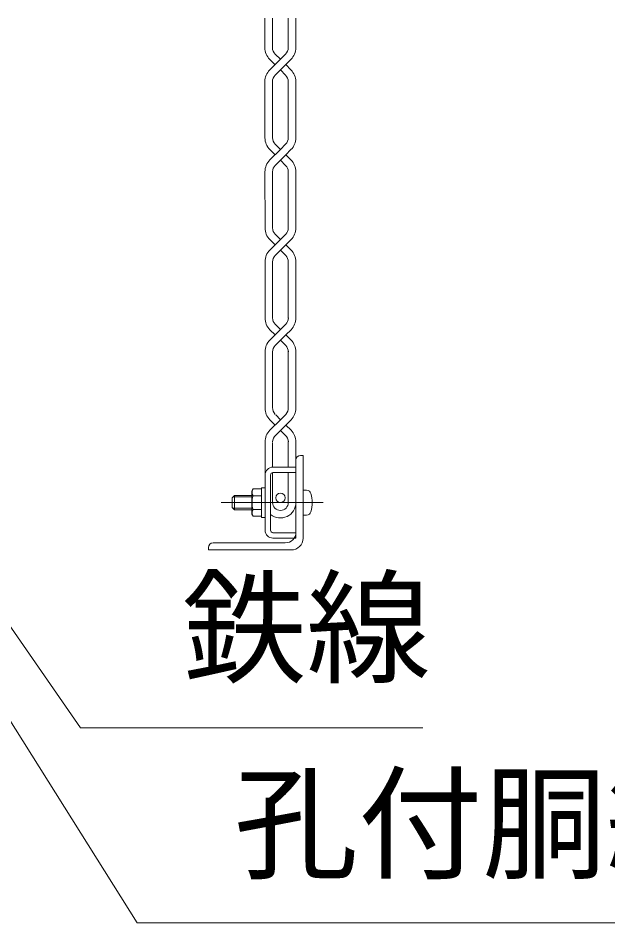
# Model space of a CAD drawing. Units: millimetres at full size; details may follow other scales. Extents: x -16800 to 16800, y -11880 to 11880.
# Drawn here: x -4346 to -3100, y -10352 to -8439 of the extents above; entities that cross this region are included whole.
import ezdxf
from ezdxf.enums import TextEntityAlignment as Align

# ---------------------------------------------------------------- set-up
doc = ezdxf.new("R2010")
doc.units = ezdxf.units.MM
doc.header["$LTSCALE"] = 40
doc.linetypes.add('USER1', pattern=[50.8, 31.75, -6.35, 6.35, -6.35])
for name, color, linetype, lineweight in [('0-0_D-STR1', 1, 'Continuous', 18), ('0-1_D-BMK', 2, 'USER1', 13), ('0-2_D-STR3', 3, 'Continuous', 13), ('0-9_D-STR-TXT', 7, 'Continuous', 13), ('0-A_D-STR2', 7, 'Continuous', 13)]:
    doc.layers.add(name, color=color, linetype=linetype, lineweight=lineweight)
doc.styles.add('ＭＳ ゴシック', font='')
doc.styles.get('ＭＳ ゴシック').set_extended_font_data('MS Gothic')

msp = doc.modelspace()

# ---------------------------------------------------------------- linework, layer by layer
at = {"layer": '0-0_D-STR1'}
for p, q in [((-3749.07, -9363.11), (-3744.07, -9363.11)), ((-3744.07, -9538.11), (-3744.07, -9363.11)), ((-3759.07, -9525.61), (-3759.07, -9373.11)), ((-3944.07, -9558.11), (-3944.07, -9563.11)), ((-3944.07, -9563.11), (-3769.07, -9563.11)), ((-3934.07, -9548.11), (-3781.57, -9548.11))]:
    msp.add_line(p, q, dxfattribs=at)
for centre, radius, start, end in [((-3749.07, -9373.11), 10, 90, 180), ((-3781.57, -9525.61), 22.5, 270, 0), ((-3769.07, -9538.11), 25, 270, 0), ((-3934.07, -9558.11), 10, 90, 180)]:
    msp.add_arc(centre, radius, start, end, dxfattribs=at)
at = {"layer": '0-1_D-BMK'}
msp.add_line((-3701.46, -9463.11), (-3917.17, -9463.11), dxfattribs=at)
at = {"layer": '0-2_D-STR3'}
for p, q in [((-3759.07, -9388.11), (-3807.57, -9388.11)), ((-3759.07, -9388.11), (-3759.07, -9399.61)), ((-3824.07, -9404.61), (-3824.07, -9521.61)), ((-3812.57, -9404.61), (-3812.57, -9521.61)), ((-3759.07, -9399.61), (-3807.57, -9399.61)), ((-3889.07, -9448.11), (-3894.07, -9453.11)), ((-3889.07, -9478.11), (-3889.07, -9448.11)), ((-3852.07, -9448.11), (-3889.07, -9448.11)), ((-3852.07, -9438.61), (-3849.55, -9434.24)), ((-3852.07, -9487.61), (-3852.07, -9438.61)), ((-3832.07, -9434.24), (-3849.55, -9434.24)), ((-3832.07, -9448.68), (-3849.55, -9448.68)), ((-3832.07, -9431.86), (-3832.07, -9494.36)), ((-3824.07, -9431.86), (-3832.07, -9431.86)), ((-3832.07, -9491.98), (-3832.07, -9434.24)), ((-3744.07, -9436.86), (-3744.07, -9489.36)), ((-3736.43, -9436.86), (-3744.07, -9436.86)), ((-3894.07, -9473.11), (-3894.07, -9453.11)), ((-3852.07, -9451.11), (-3892.07, -9451.11)), ((-3889.07, -9478.11), (-3894.07, -9473.11)), ((-3852.07, -9475.11), (-3892.07, -9475.11)), ((-3852.07, -9478.11), (-3889.07, -9478.11)), ((-3832.07, -9477.54), (-3849.55, -9477.54)), ((-3852.07, -9487.61), (-3849.55, -9491.98)), ((-3832.07, -9491.98), (-3849.55, -9491.98)), ((-3824.07, -9494.36), (-3832.07, -9494.36)), ((-3736.43, -9489.36), (-3744.07, -9489.36)), ((-3759.07, -9526.61), (-3807.57, -9526.61)), ((-3759.07, -9538.11), (-3807.57, -9538.11)), ((-3759.07, -9526.61), (-3759.07, -9538.11))]:
    msp.add_line(p, q, dxfattribs=at)
msp.add_circle((-3791.71, -9452.94), 10, dxfattribs=at)
for centre, radius, start, end in [((-3807.57, -9404.61), 16.5, 90, 180), ((-3807.57, -9404.61), 5, 90, 180), ((-3839, -9441.46), 12.78, 145.61585, 214.38415), ((-3804.01, -9463.11), 47.77, 162.4121, 197.5879), ((-3736.43, -9446.36), 9.5, 16.07286, 90), ((-3794.57, -9463.11), 70, 343.92714, 16.07286), ((-3839, -9484.76), 12.78, 145.61586, 214.38415), ((-3736.43, -9479.86), 9.5, 270, 343.92714), ((-3807.57, -9521.61), 16.5, 180, 270), ((-3807.57, -9521.61), 5, 180, 270)]:
    msp.add_arc(centre, radius, start, end, dxfattribs=at)
at = {"layer": '0-9_D-STR-TXT'}
for points in [[(-3490.77, -9938.95), (-4214.26, -9938.95), (-4543.37, -9464.75)], [(-2861.61, -10351.57), (-4094.75, -10351.57), (-4594.31, -9557.09)]]:
    msp.add_lwpolyline(points, dxfattribs=at)
at = {"layer": '0-A_D-STR2'}
for p, q in [((-3824.63, -8501.37), (-3824.63, -8438.77)), ((-3808.59, -8501.35), (-3808.59, -8438.77)), ((-3775.45, -8501.35), (-3775.45, -8438.77)), ((-3759.41, -8501.37), (-3759.41, -8438.77)), ((-3792.02, -8525.79), (-3814.38, -8548.15)), ((-3814.38, -8526.12), (-3803.36, -8537.13)), ((-3803.02, -8514.79), (-3792.02, -8525.79)), ((-3781.01, -8514.79), (-3792.02, -8525.79)), ((-3769.66, -8526.12), (-3780.68, -8537.13)), ((-3780.68, -8537.13), (-3803.02, -8559.48)), ((-3792.02, -8548.48), (-3781.01, -8559.48)), ((-3780.68, -8537.13), (-3769.66, -8548.15)), ((-3824.49, -8691.97), (-3824.63, -8572.9)), ((-3808.45, -8691.95), (-3808.59, -8572.92)), ((-3775.31, -8691.95), (-3775.45, -8572.92)), ((-3759.26, -8691.97), (-3759.41, -8572.9)), ((-3814.24, -8716.72), (-3803.22, -8727.73)), ((-3802.88, -8705.39), (-3791.88, -8716.39)), ((-3769.51, -8716.72), (-3780.53, -8727.73)), ((-3780.53, -8727.73), (-3802.88, -8750.08)), ((-3791.88, -8739.08), (-3780.87, -8750.08)), ((-3780.53, -8727.73), (-3769.51, -8738.75)), ((-3824.32, -8882.37), (-3824.49, -8763.5)), ((-3808.28, -8882.35), (-3808.45, -8763.52)), ((-3775.14, -8882.35), (-3775.31, -8763.52)), ((-3759.09, -8882.37), (-3759.26, -8763.5)), ((-3791.71, -8906.79), (-3814.07, -8929.15)), ((-3814.07, -8907.12), (-3803.05, -8918.14)), ((-3802.71, -8895.79), (-3791.71, -8906.79)), ((-3780.7, -8895.79), (-3791.71, -8906.79)), ((-3780.36, -8918.14), (-3802.71, -8940.49)), ((-3791.71, -8929.48), (-3780.7, -8940.49)), ((-3824.32, -9072.7), (-3824.32, -8953.9)), ((-3808.28, -9073.96), (-3808.28, -8953.92)), ((-3775.14, -9073.96), (-3775.14, -8953.92)), ((-3759.09, -9072.7), (-3759.09, -8953.9)), ((-3803.61, -9085.21), (-3791.71, -9097.12)), ((-3779.8, -9085.21), (-3791.71, -9097.12)), ((-3791.71, -9097.12), (-3814.07, -9119.48)), ((-3814.07, -9097.45), (-3803.05, -9108.46)), ((-3769.35, -9097.45), (-3780.36, -9108.46)), ((-3780.36, -9108.46), (-3803.62, -9131.72)), ((-3791.71, -9119.81), (-3779.8, -9131.72)), ((-3780.36, -9108.46), (-3769.35, -9119.48)), ((-3808.28, -9262.04), (-3808.28, -9142.97)), ((-3775.14, -9262.04), (-3775.14, -9142.97)), ((-3824.32, -9263.3), (-3824.32, -9144.23)), ((-3759.09, -9263.3), (-3759.09, -9144.23)), ((-3779.8, -9275.81), (-3791.71, -9287.72)), ((-3791.71, -9287.72), (-3814.07, -9310.08)), ((-3814.07, -9288.05), (-3803.05, -9299.06)), ((-3801.83, -9277.59), (-3791.71, -9287.72)), ((-3769.35, -9288.05), (-3780.36, -9299.06)), ((-3780.36, -9299.06), (-3801.83, -9320.53)), ((-3791.71, -9310.41), (-3779.8, -9322.31)), ((-3780.36, -9299.06), (-3769.35, -9310.08)), ((-3775.14, -9388.11), (-3775.14, -9333.57)), ((-3824.32, -9405.04), (-3824.32, -9334.83)), ((-3808.28, -9388.12), (-3808.28, -9336.09)), ((-3759.09, -9464.2), (-3759.09, -9334.83)), ((-3808.28, -9462.94), (-3808.28, -9399.66)), ((-3775.14, -9462.94), (-3775.14, -9399.61))]:
    msp.add_line(p, q, dxfattribs=at)
for points in [[(-3780.87, -8705.39), (-3791.88, -8716.39), (-3814.24, -8738.75)], [(-3769.35, -8907.12), (-3780.36, -8918.14), (-3769.35, -8929.15)]]:
    msp.add_lwpolyline(points, dxfattribs=at)
for centre, radius, start, end in [((-3789.63, -8501.37), 35, 180, 225), ((-3789.59, -8501.35), 19, 180, 225), ((-3794.45, -8501.35), 19, 315, 0), ((-3794.41, -8501.37), 35, 315, 0), ((-3789.63, -8572.9), 35, 135, 180), ((-3794.41, -8572.9), 35, 0, 45), ((-3789.59, -8572.92), 19, 135.00055, 180), ((-3794.45, -8572.92), 19, 0, 44.99915), ((-3789.49, -8691.97), 35, 180, 225), ((-3789.45, -8691.95), 19, 180, 225), ((-3794.31, -8691.95), 19, 315, 0), ((-3794.26, -8691.97), 35, 315, 0), ((-3789.49, -8763.5), 35, 135, 180), ((-3794.26, -8763.5), 35, 0, 45), ((-3789.45, -8763.52), 19, 135.00055, 180), ((-3794.31, -8763.52), 19, 0, 44.99915), ((-3789.32, -8882.37), 35, 180, 225), ((-3789.28, -8882.35), 19, 180, 225), ((-3794.14, -8882.35), 19, 315, 0), ((-3794.09, -8882.37), 35, 315, 0), ((-3789.32, -8953.9), 35, 135, 180), ((-3794.09, -8953.9), 35, 0, 45), ((-3789.28, -8953.92), 19, 135.00055, 180), ((-3794.14, -8953.92), 19, 0, 44.99915), ((-3789.32, -9072.7), 35, 180, 225), ((-3789.32, -9072.7), 19, 180, 225), ((-3794.09, -9072.7), 19, 315, 0), ((-3794.09, -9072.7), 35, 315, 0), ((-3789.32, -9144.23), 35, 135, 180), ((-3794.09, -9144.23), 35, 0, 45), ((-3789.32, -9144.23), 19, 135, 180), ((-3794.09, -9144.23), 19, 0, 45), ((-3789.32, -9263.3), 35, 180, 225), ((-3789.32, -9263.3), 19, 176.19604, 225), ((-3794.09, -9263.3), 19, 315, 3.80396), ((-3794.09, -9263.3), 35, 315, 0), ((-3789.32, -9334.83), 35, 135, 180), ((-3794.09, -9334.83), 35, 0, 45), ((-3789.32, -9334.83), 19, 131.18669, 180), ((-3794.09, -9334.83), 19, 0, 48.80016), ((-3791.71, -9462.94), 32.61, 230.23061, 0), ((-3791.71, -9462.94), 16.57, 180, 0)]:
    msp.add_arc(centre, radius, start, end, dxfattribs=at)

# ---------------------------------------------------------------- texts
at = {"layer": '0-9_D-STR-TXT', "style": 'ＭＳ ゴシック'}
for s, p in [('鉄線', (-3999.4, -9881.5)), ('孔付胴縁', (-3890.04, -10295.64))]:
    msp.add_text(s, height=192.4, dxfattribs=at).set_placement(p, align=Align.BOTTOM_LEFT)

doc.saveas('drawing.dxf')
